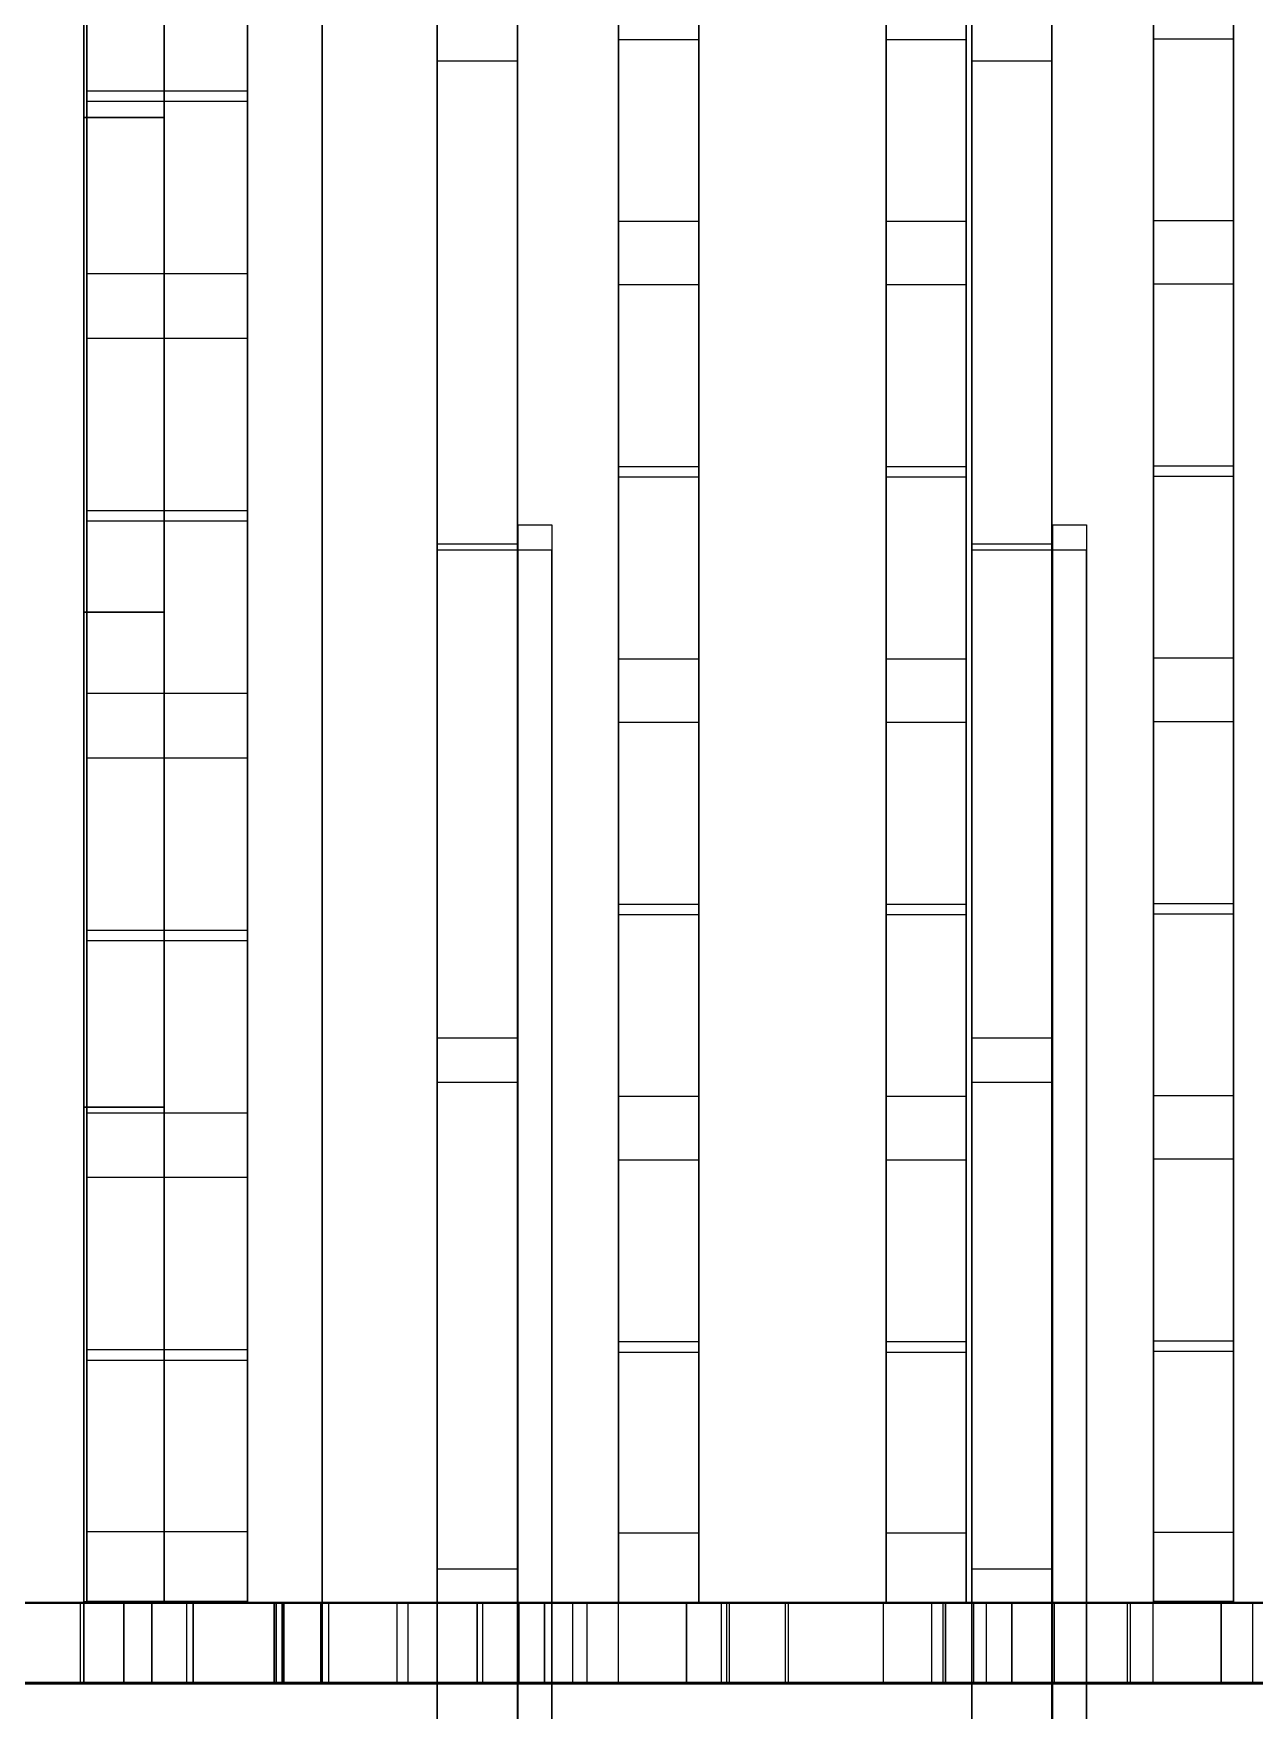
# Model space of a CAD drawing. Header units: inches. Extents: x 72 to 885, y 152 to 729.
# Drawn here: x 138.5 to 192.5, y 195.7 to 269.7 of the extents above; entities that cross this region are included whole.
import ezdxf

# ---------------------------------------------------------------- set-up
doc = ezdxf.new("R2010")
doc.units = ezdxf.units.IN
doc.header["$MEASUREMENT"] = 0
for name, color, linetype in [('FT2', 8, 'CONTINUOUS'), ('n1', 9, 'CONTINUOUS'), ('R2', 4, 'CONTINUOUS'), ('RT2', 7, 'CONTINUOUS'), ('W1', 5, 'CONTINUOUS'), ('W2', 5, 'CONTINUOUS')]:
    doc.layers.add(name, color=color, linetype=linetype)

msp = doc.modelspace()

# ---------------------------------------------------------------- linework, layer by layer
at = {"layer": 'FT2'}
for points in [[(147.99, 200.47, 119.69), (147.99, 474.28, 119.69), (140.9, 474.28, 119.69), (140.9, 200.47, 119.69)], [(140.9, 200.47, 119.69), (140.9, 474.28, 119.69), (140.9, 474.28, 118.23), (140.9, 200.47, 118.23)], [(140.9, 200.47, 107.87), (140.9, 474.28, 107.87), (147.99, 474.28, 107.87), (147.99, 200.47, 107.87)], [(140.9, 200.47, 107.87), (140.9, 200.47, 109.33), (140.9, 474.28, 109.33), (140.9, 474.28, 107.87)], [(147.99, 200.47, 119.69), (147.99, 200.47, 118.23), (147.99, 474.28, 118.23), (147.99, 474.28, 119.69)], [(147.99, 200.47, 107.87), (147.99, 474.28, 107.87), (147.99, 474.28, 109.33), (147.99, 200.47, 109.33)], [(167.93, 200.43, 119.69), (167.93, 474.28, 119.69), (164.38, 474.28, 119.69), (164.38, 200.43, 119.69)], [(164.38, 200.43, 119.69), (164.38, 474.28, 119.69), (164.38, 474.28, 118.23), (164.38, 200.43, 118.23)], [(164.38, 200.43, 107.87), (164.38, 474.28, 107.87), (167.93, 474.28, 107.87), (167.93, 200.43, 107.87)], [(164.38, 200.43, 107.87), (164.38, 200.43, 109.33), (164.38, 474.28, 109.33), (164.38, 474.28, 107.87)], [(167.93, 200.43, 119.69), (167.93, 200.43, 118.23), (167.93, 474.28, 118.23), (167.93, 474.28, 119.69)], [(167.93, 200.43, 107.87), (167.93, 474.28, 107.87), (167.93, 474.28, 109.33), (167.93, 200.43, 109.33)], [(179.74, 200.43, 119.69), (179.74, 474.28, 119.69), (176.2, 474.28, 119.69), (176.2, 200.43, 119.69)], [(176.2, 200.43, 119.69), (176.2, 474.28, 119.69), (176.2, 474.28, 118.23), (176.2, 200.43, 118.23)], [(176.2, 200.43, 107.87), (176.2, 474.28, 107.87), (179.74, 474.28, 107.87), (179.74, 200.43, 107.87)], [(176.2, 200.43, 107.87), (176.2, 200.43, 109.33), (176.2, 474.28, 109.33), (176.2, 474.28, 107.87)], [(179.74, 200.43, 119.69), (179.74, 200.43, 118.23), (179.74, 474.28, 118.23), (179.74, 474.28, 119.69)], [(179.74, 200.43, 107.87), (179.74, 474.28, 107.87), (179.74, 474.28, 109.33), (179.74, 200.43, 109.33)], [(191.55, 200.47, 119.69), (191.55, 474.28, 119.69), (188.01, 474.28, 119.69), (188.01, 200.47, 119.69)], [(188.01, 200.47, 119.69), (188.01, 474.28, 119.69), (188.01, 474.28, 118.23), (188.01, 200.47, 118.23)], [(188.01, 200.47, 107.87), (188.01, 474.28, 107.87), (191.55, 474.28, 107.87), (191.55, 200.47, 107.87)], [(188.01, 200.47, 107.87), (188.01, 200.47, 109.33), (188.01, 474.28, 109.33), (188.01, 474.28, 107.87)], [(191.55, 200.47, 119.69), (191.55, 200.47, 118.23), (191.55, 474.28, 118.23), (191.55, 474.28, 119.69)], [(191.55, 200.47, 107.87), (191.55, 474.28, 107.87), (191.55, 474.28, 109.33), (191.55, 200.47, 109.33)], [(140.9, 267.21, 108.71), (140.9, 274.81, 119.69), (140.9, 276.01, 118.86), (140.9, 268.4, 107.88)], [(147.99, 267.21, 108.71), (147.99, 268.4, 107.88), (147.99, 276.01, 118.86), (147.99, 274.81, 119.69)], [(147.99, 267.21, 108.71), (147.99, 274.81, 119.69), (140.9, 274.81, 119.69), (140.9, 267.21, 108.71)], [(167.93, 261.45, 119.69), (167.93, 269.46, 108.74), (164.38, 269.46, 108.74), (164.38, 261.45, 119.69)], [(164.38, 261.45, 119.69), (164.38, 269.46, 108.74), (164.38, 268.29, 107.88), (164.38, 260.27, 118.82)], [(167.93, 261.45, 119.69), (167.93, 260.27, 118.82), (167.93, 268.29, 107.88), (167.93, 269.46, 108.74)], [(179.74, 261.45, 119.69), (179.74, 269.46, 108.74), (176.2, 269.46, 108.74), (176.2, 261.45, 119.69)], [(176.2, 261.45, 119.69), (176.2, 269.46, 108.74), (176.2, 268.29, 107.88), (176.2, 260.27, 118.82)], [(179.74, 261.45, 119.69), (179.74, 260.27, 118.82), (179.74, 268.29, 107.88), (179.74, 269.46, 108.74)], [(191.55, 261.48, 119.69), (191.55, 269.49, 108.74), (188.01, 269.49, 108.74), (188.01, 261.48, 119.69)], [(188.01, 261.48, 119.69), (188.01, 269.49, 108.74), (188.01, 268.32, 107.88), (188.01, 260.3, 118.82)], [(191.55, 261.48, 119.69), (191.55, 260.3, 118.82), (191.55, 268.32, 107.88), (191.55, 269.49, 108.74)], [(147.99, 259.13, 119.69), (147.99, 266.73, 108.71), (140.9, 266.73, 108.71), (140.9, 259.13, 119.69)], [(140.9, 259.13, 119.69), (140.9, 266.73, 108.71), (140.9, 265.54, 107.88), (140.9, 257.94, 118.86)], [(147.99, 259.13, 119.69), (147.99, 257.94, 118.86), (147.99, 265.54, 107.88), (147.99, 266.73, 108.71)], [(164.38, 250.61, 108.74), (164.38, 258.63, 119.69), (164.38, 259.81, 118.82), (164.38, 251.78, 107.88)], [(167.93, 250.61, 108.74), (167.93, 251.78, 107.88), (167.93, 259.81, 118.82), (167.93, 258.63, 119.69)], [(176.2, 250.61, 108.74), (176.2, 258.63, 119.69), (176.2, 259.81, 118.82), (176.2, 251.78, 107.88)], [(179.74, 250.61, 108.74), (179.74, 251.78, 107.88), (179.74, 259.81, 118.82), (179.74, 258.63, 119.69)], [(188.01, 250.64, 108.74), (188.01, 258.66, 119.69), (188.01, 259.84, 118.82), (188.01, 251.82, 107.88)], [(191.55, 250.64, 108.74), (191.55, 251.82, 107.88), (191.55, 259.84, 118.82), (191.55, 258.66, 119.69)], [(167.93, 250.61, 108.74), (167.93, 258.63, 119.69), (164.38, 258.63, 119.69), (164.38, 250.61, 108.74)], [(179.74, 250.61, 108.74), (179.74, 258.63, 119.69), (176.2, 258.63, 119.69), (176.2, 250.61, 108.74)], [(191.55, 250.64, 108.74), (191.55, 258.66, 119.69), (188.01, 258.66, 119.69), (188.01, 250.64, 108.74)], [(140.9, 248.67, 108.71), (140.9, 256.27, 119.69), (140.9, 257.47, 118.86), (140.9, 249.87, 107.88)], [(147.99, 248.67, 108.71), (147.99, 249.87, 107.88), (147.99, 257.47, 118.86), (147.99, 256.27, 119.69)], [(147.99, 248.67, 108.71), (147.99, 256.27, 119.69), (140.9, 256.27, 119.69), (140.9, 248.67, 108.71)], [(167.93, 242.12, 119.69), (167.93, 250.14, 108.74), (164.38, 250.14, 108.74), (164.38, 242.12, 119.69)], [(164.38, 242.12, 119.69), (164.38, 250.14, 108.74), (164.38, 248.96, 107.88), (164.38, 240.94, 118.82)], [(167.93, 242.12, 119.69), (167.93, 240.94, 118.82), (167.93, 248.96, 107.88), (167.93, 250.14, 108.74)], [(179.74, 242.12, 119.69), (179.74, 250.14, 108.74), (176.2, 250.14, 108.74), (176.2, 242.12, 119.69)], [(176.2, 242.12, 119.69), (176.2, 250.14, 108.74), (176.2, 248.96, 107.88), (176.2, 240.94, 118.82)], [(179.74, 242.12, 119.69), (179.74, 240.94, 118.82), (179.74, 248.96, 107.88), (179.74, 250.14, 108.74)], [(191.55, 242.15, 119.69), (191.55, 250.17, 108.74), (188.01, 250.17, 108.74), (188.01, 242.15, 119.69)], [(188.01, 242.15, 119.69), (188.01, 250.17, 108.74), (188.01, 248.99, 107.88), (188.01, 240.98, 118.82)], [(191.55, 242.15, 119.69), (191.55, 240.98, 118.82), (191.55, 248.99, 107.88), (191.55, 250.17, 108.74)], [(147.99, 240.6, 119.69), (147.99, 248.2, 108.71), (140.9, 248.2, 108.71), (140.9, 240.6, 119.69)], [(140.9, 240.6, 119.69), (140.9, 248.2, 108.71), (140.9, 247, 107.88), (140.9, 239.4, 118.86)], [(147.99, 240.6, 119.69), (147.99, 239.4, 118.86), (147.99, 247, 107.88), (147.99, 248.2, 108.71)], [(164.38, 231.28, 108.74), (164.38, 239.3, 119.69), (164.38, 240.48, 118.82), (164.38, 232.45, 107.88)], [(167.93, 231.28, 108.74), (167.93, 232.45, 107.88), (167.93, 240.48, 118.82), (167.93, 239.3, 119.69)], [(176.2, 231.28, 108.74), (176.2, 239.3, 119.69), (176.2, 240.48, 118.82), (176.2, 232.45, 107.88)], [(179.74, 231.28, 108.74), (179.74, 232.45, 107.88), (179.74, 240.48, 118.82), (179.74, 239.3, 119.69)], [(188.01, 231.31, 108.74), (188.01, 239.33, 119.69), (188.01, 240.51, 118.82), (188.01, 232.49, 107.88)], [(191.55, 231.31, 108.74), (191.55, 232.49, 107.88), (191.55, 240.51, 118.82), (191.55, 239.33, 119.69)], [(167.93, 231.28, 108.74), (167.93, 239.3, 119.69), (164.38, 239.3, 119.69), (164.38, 231.28, 108.74)], [(179.74, 231.28, 108.74), (179.74, 239.3, 119.69), (176.2, 239.3, 119.69), (176.2, 231.28, 108.74)], [(191.55, 231.31, 108.74), (191.55, 239.33, 119.69), (188.01, 239.33, 119.69), (188.01, 231.31, 108.74)], [(140.9, 230.13, 108.71), (140.9, 237.73, 119.69), (140.9, 238.93, 118.86), (140.9, 231.33, 107.88)], [(147.99, 230.13, 108.71), (147.99, 231.33, 107.88), (147.99, 238.93, 118.86), (147.99, 237.73, 119.69)], [(147.99, 230.13, 108.71), (147.99, 237.73, 119.69), (140.9, 237.73, 119.69), (140.9, 230.13, 108.71)], [(167.93, 222.79, 119.69), (167.93, 230.81, 108.74), (164.38, 230.81, 108.74), (164.38, 222.79, 119.69)], [(164.38, 222.79, 119.69), (164.38, 230.81, 108.74), (164.38, 229.63, 107.88), (164.38, 221.61, 118.82)], [(167.93, 222.79, 119.69), (167.93, 221.61, 118.82), (167.93, 229.63, 107.88), (167.93, 230.81, 108.74)], [(179.74, 222.79, 119.69), (179.74, 230.81, 108.74), (176.2, 230.81, 108.74), (176.2, 222.79, 119.69)], [(176.2, 222.79, 119.69), (176.2, 230.81, 108.74), (176.2, 229.63, 107.88), (176.2, 221.61, 118.82)], [(179.74, 222.79, 119.69), (179.74, 221.61, 118.82), (179.74, 229.63, 107.88), (179.74, 230.81, 108.74)], [(191.55, 222.82, 119.69), (191.55, 230.84, 108.74), (188.01, 230.84, 108.74), (188.01, 222.82, 119.69)], [(188.01, 222.82, 119.69), (188.01, 230.84, 108.74), (188.01, 229.67, 107.88), (188.01, 221.65, 118.82)], [(191.55, 222.82, 119.69), (191.55, 221.65, 118.82), (191.55, 229.67, 107.88), (191.55, 230.84, 108.74)], [(147.99, 222.06, 119.69), (147.99, 229.66, 108.71), (140.9, 229.66, 108.71), (140.9, 222.06, 119.69)], [(140.9, 222.06, 119.69), (140.9, 229.66, 108.71), (140.9, 228.46, 107.88), (140.9, 220.86, 118.86)], [(147.99, 222.06, 119.69), (147.99, 220.86, 118.86), (147.99, 228.46, 107.88), (147.99, 229.66, 108.71)], [(164.38, 211.95, 108.74), (164.38, 219.97, 119.69), (164.38, 221.15, 118.82), (164.38, 213.13, 107.88)], [(167.93, 211.95, 108.74), (167.93, 213.13, 107.88), (167.93, 221.15, 118.82), (167.93, 219.97, 119.69)], [(176.2, 211.95, 108.74), (176.2, 219.97, 119.69), (176.2, 221.15, 118.82), (176.2, 213.13, 107.88)], [(179.74, 211.95, 108.74), (179.74, 213.13, 107.88), (179.74, 221.15, 118.82), (179.74, 219.97, 119.69)], [(188.01, 211.99, 108.74), (188.01, 220.01, 119.69), (188.01, 221.18, 118.82), (188.01, 213.17, 107.88)], [(191.55, 211.99, 108.74), (191.55, 213.17, 107.88), (191.55, 221.18, 118.82), (191.55, 220.01, 119.69)], [(140.9, 211.6, 108.71), (140.9, 219.2, 119.69), (140.9, 220.39, 118.86), (140.9, 212.8, 107.88)], [(147.99, 211.6, 108.71), (147.99, 212.8, 107.88), (147.99, 220.39, 118.86), (147.99, 219.2, 119.69)], [(167.93, 211.95, 108.74), (167.93, 219.97, 119.69), (164.38, 219.97, 119.69), (164.38, 211.95, 108.74)], [(179.74, 211.95, 108.74), (179.74, 219.97, 119.69), (176.2, 219.97, 119.69), (176.2, 211.95, 108.74)], [(191.55, 211.99, 108.74), (191.55, 220.01, 119.69), (188.01, 220.01, 119.69), (188.01, 211.99, 108.74)], [(147.99, 211.6, 108.71), (147.99, 219.2, 119.69), (140.9, 219.2, 119.69), (140.9, 211.6, 108.71)], [(167.93, 203.5, 119.69), (167.93, 211.47, 108.73), (164.38, 211.47, 108.73), (164.38, 203.5, 119.69)], [(164.38, 203.5, 119.69), (164.38, 211.47, 108.73), (164.38, 210.3, 107.88), (164.38, 202.32, 118.83)], [(167.93, 203.5, 119.69), (167.93, 202.32, 118.83), (167.93, 210.3, 107.88), (167.93, 211.47, 108.73)], [(179.74, 203.5, 119.69), (179.74, 211.47, 108.73), (176.2, 211.47, 108.73), (176.2, 203.5, 119.69)], [(176.2, 203.5, 119.69), (176.2, 211.47, 108.73), (176.2, 210.3, 107.88), (176.2, 202.32, 118.83)], [(179.74, 203.5, 119.69), (179.74, 202.32, 118.83), (179.74, 210.3, 107.88), (179.74, 211.47, 108.73)], [(191.55, 203.54, 119.69), (191.55, 211.51, 108.73), (188.01, 211.51, 108.73), (188.01, 203.54, 119.69)], [(188.01, 203.54, 119.69), (188.01, 211.51, 108.73), (188.01, 210.33, 107.88), (188.01, 202.36, 118.83)], [(191.55, 203.54, 119.69), (191.55, 202.36, 118.83), (191.55, 210.33, 107.88), (191.55, 211.51, 108.73)], [(147.99, 203.56, 119.69), (147.99, 211.12, 108.7), (140.9, 211.12, 108.7), (140.9, 203.56, 119.69)], [(140.9, 203.56, 119.69), (140.9, 211.12, 108.7), (140.9, 209.92, 107.88), (140.9, 202.36, 118.86)], [(147.99, 203.56, 119.69), (147.99, 202.36, 118.86), (147.99, 209.92, 107.88), (147.99, 211.12, 108.7)], [(140.9, 200.47, 107.91), (140.9, 200.47, 119.65), (140.9, 201.93, 119.65), (140.9, 201.93, 107.91)], [(147.99, 200.47, 107.91), (147.99, 201.93, 107.91), (147.99, 201.93, 119.65), (147.99, 200.47, 119.65)], [(164.38, 200.43, 107.91), (164.38, 200.43, 119.65), (164.38, 201.89, 119.65), (164.38, 201.89, 107.91)], [(167.93, 200.43, 107.91), (167.93, 201.89, 107.91), (167.93, 201.89, 119.65), (167.93, 200.43, 119.65)], [(176.2, 200.43, 107.91), (176.2, 200.43, 119.65), (176.2, 201.89, 119.65), (176.2, 201.89, 107.91)], [(179.74, 200.43, 107.91), (179.74, 201.89, 107.91), (179.74, 201.89, 119.65), (179.74, 200.43, 119.65)], [(188.01, 200.47, 107.91), (188.01, 200.47, 119.65), (188.01, 201.93, 119.65), (188.01, 201.93, 107.91)], [(191.55, 200.47, 107.91), (191.55, 201.93, 107.91), (191.55, 201.93, 119.65), (191.55, 200.47, 119.65)], [(562.07, 200.43, 119.69), (90.81, 200.43, 119.69), (90.81, 196.89, 119.69), (562.07, 196.89, 119.69)], [(562.07, 200.43, 119.69), (562.07, 200.43, 118.23), (90.81, 200.43, 118.23), (90.81, 200.43, 119.69)], [(562.07, 196.89, 107.87), (90.81, 196.89, 107.87), (90.81, 200.43, 107.87), (562.07, 200.43, 107.87)], [(562.07, 200.43, 107.87), (90.81, 200.43, 107.87), (90.81, 200.43, 109.33), (562.07, 200.43, 109.33)], [(140.61, 200.43, 119.69), (134.1, 200.43, 108.62), (134.1, 196.89, 108.62), (140.61, 196.89, 119.69)], [(140.61, 200.43, 119.69), (141.86, 200.43, 118.95), (135.35, 200.43, 107.88), (134.1, 200.43, 108.62)], [(147.99, 200.47, 107.91), (147.99, 200.47, 119.65), (140.9, 200.47, 119.65), (140.9, 200.47, 107.91)], [(143.76, 200.43, 119.65), (143.76, 200.43, 107.91), (142.3, 200.43, 107.91), (142.3, 200.43, 119.65)], [(143.76, 196.89, 119.65), (143.76, 196.89, 107.91), (143.76, 200.43, 107.91), (143.76, 200.43, 119.65)], [(154.6, 200.43, 108.82), (153.5, 200.43, 107.88), (144.19, 200.43, 118.74), (145.3, 200.43, 119.69)], [(154.6, 200.43, 108.82), (145.3, 200.43, 119.69), (145.3, 196.89, 119.69), (154.6, 196.89, 108.82)], [(164.38, 200.43, 119.69), (155.07, 200.43, 108.82), (155.07, 196.89, 108.82), (164.38, 196.89, 119.69)], [(164.38, 200.43, 119.69), (165.49, 200.43, 118.74), (156.18, 200.43, 107.88), (155.07, 200.43, 108.82)], [(167.93, 200.43, 107.91), (167.93, 200.43, 119.65), (164.38, 200.43, 119.65), (164.38, 200.43, 107.91)], [(167.38, 200.43, 119.65), (167.38, 200.43, 107.91), (165.92, 200.43, 107.91), (165.92, 200.43, 119.65)], [(167.38, 196.89, 119.65), (167.38, 196.89, 107.91), (167.38, 200.43, 107.91), (167.38, 200.43, 119.65)], [(178.22, 200.43, 108.82), (177.12, 200.43, 107.88), (167.81, 200.43, 118.74), (168.92, 200.43, 119.69)], [(178.22, 200.43, 108.82), (168.92, 200.43, 119.69), (168.92, 196.89, 119.69), (178.22, 196.89, 108.82)], [(179.74, 200.43, 107.91), (179.74, 200.43, 119.65), (176.2, 200.43, 119.65), (176.2, 200.43, 107.91)], [(188, 200.43, 119.69), (178.7, 200.43, 108.82), (178.7, 196.89, 108.82), (188, 196.89, 119.69)], [(188, 200.43, 119.69), (189.11, 200.43, 118.74), (179.8, 200.43, 107.88), (178.7, 200.43, 108.82)], [(191.55, 200.47, 107.91), (191.55, 200.47, 119.65), (188.01, 200.47, 119.65), (188.01, 200.47, 107.91)], [(191, 200.43, 119.65), (191, 200.43, 107.91), (189.54, 200.43, 107.91), (189.54, 200.43, 119.65)], [(191, 196.89, 119.65), (191, 196.89, 107.91), (191, 200.43, 107.91), (191, 200.43, 119.65)], [(201.85, 200.43, 108.82), (200.74, 200.43, 107.88), (191.43, 200.43, 118.74), (192.54, 200.43, 119.69)], [(562.07, 196.89, 119.69), (90.81, 196.89, 119.69), (90.81, 196.89, 118.23), (562.07, 196.89, 118.23)], [(562.07, 196.89, 107.87), (562.07, 196.89, 109.33), (90.81, 196.89, 109.33), (90.81, 196.89, 107.87)], [(140.61, 196.89, 119.69), (134.1, 196.89, 108.62), (135.35, 196.89, 107.88), (141.86, 196.89, 118.95)], [(143.76, 196.89, 119.65), (142.3, 196.89, 119.65), (142.3, 196.89, 107.91), (143.76, 196.89, 107.91)], [(154.6, 196.89, 108.82), (145.3, 196.89, 119.69), (144.19, 196.89, 118.74), (153.5, 196.89, 107.88)], [(164.38, 196.89, 119.69), (155.07, 196.89, 108.82), (156.18, 196.89, 107.88), (165.49, 196.89, 118.74)], [(167.38, 196.89, 119.65), (165.92, 196.89, 119.65), (165.92, 196.89, 107.91), (167.38, 196.89, 107.91)], [(178.22, 196.89, 108.82), (168.92, 196.89, 119.69), (167.81, 196.89, 118.74), (177.12, 196.89, 107.88)], [(188, 196.89, 119.69), (178.7, 196.89, 108.82), (179.8, 196.89, 107.88), (189.11, 196.89, 118.74)], [(191, 196.89, 119.65), (189.54, 196.89, 119.65), (189.54, 196.89, 107.91), (191, 196.89, 107.91)], [(201.85, 196.89, 108.82), (192.54, 196.89, 119.69), (191.43, 196.89, 118.74), (200.74, 196.89, 107.88)]]:
    msp.add_3dface(points, dxfattribs=at)
at = {"layer": 'n1'}
for points in [[(87.33, 607.64, -7.87), (562.04, 607.64, -7.87), (562.04, 196.89, -7.87), (87.33, 196.89, -7.87)], [(562.04, 607.64), (87.33, 607.64), (87.33, 196.89), (562.04, 196.89)], [(498.08, 607.58, -7.87), (498.08, 196.89, -7.87), (87.33, 196.89, -7.87), (87.33, 607.58, -7.87)], [(498.08, 196.89), (498.08, 607.58), (87.33, 607.58), (87.33, 196.89)], [(562.04, 196.83, -7.87), (87.33, 196.83, -7.87), (87.33, 607.58, -7.87), (562.04, 607.58, -7.87)], [(87.33, 196.83), (562.04, 196.83), (562.04, 607.58), (87.33, 607.58)], [(151.29, 196.89, -7.87), (151.29, 607.58, -7.87), (562.04, 607.58, -7.87), (562.04, 196.89, -7.87)], [(151.29, 607.58), (151.29, 196.89), (562.04, 196.89), (562.04, 607.58)], [(87.33, 196.89, -7.87), (562.04, 196.89, -7.87), (562.04, 196.89), (87.33, 196.89)]]:
    msp.add_3dface(points, dxfattribs=at)
at = {"layer": 'R2'}
for points in [[(159.93, 248.03, 258.89), (159.93, 153.58, 227.41), (159.93, 152.46, 230.78), (159.93, 246.91, 262.25)], [(161.43, 248.03, 258.89), (161.43, 153.58, 227.41), (159.93, 153.58, 227.41), (159.93, 248.03, 258.89)], [(183.55, 248.03, 258.89), (183.55, 153.58, 227.41), (183.55, 152.46, 230.78), (183.55, 246.91, 262.25)], [(185.05, 248.03, 258.89), (185.05, 153.58, 227.41), (183.55, 153.58, 227.41), (183.55, 248.03, 258.89)], [(161.43, 152.46, 230.78), (161.43, 246.91, 262.25), (159.93, 246.91, 262.25), (159.93, 152.46, 230.78)], [(185.05, 152.46, 230.78), (185.05, 246.91, 262.25), (183.55, 246.91, 262.25), (183.55, 152.46, 230.78)]]:
    msp.add_3dface(points, dxfattribs=at)
at = {"layer": 'RT2'}
for points in [[(156.37, 173.23, 237.52), (156.37, 477.82, 339.02), (156.37, 478.28, 337.64), (156.37, 173.69, 236.14)], [(159.91, 173.23, 237.52), (159.91, 477.82, 339.02), (156.37, 477.82, 339.02), (156.37, 173.23, 237.52)], [(159.91, 173.23, 237.52), (159.91, 173.69, 236.14), (159.91, 478.28, 337.64), (159.91, 477.82, 339.02)], [(179.98, 173.23, 237.52), (179.98, 477.82, 339.02), (179.98, 478.28, 337.64), (179.98, 173.69, 236.14)], [(183.52, 173.23, 237.52), (183.52, 477.82, 339.02), (179.98, 477.82, 339.02), (179.98, 173.23, 237.52)], [(183.52, 173.23, 237.52), (183.52, 173.69, 236.14), (183.52, 478.28, 337.64), (183.52, 477.82, 339.02)], [(156.37, 200.4, 228.35), (156.37, 474.26, 319.61), (159.91, 474.26, 319.61), (159.91, 200.4, 228.35)], [(156.37, 200.4, 228.35), (156.37, 199.93, 229.73), (156.37, 473.8, 320.99), (156.37, 474.26, 319.61)], [(159.91, 200.4, 228.35), (159.91, 474.26, 319.61), (159.91, 473.8, 320.99), (159.91, 199.93, 229.73)], [(179.98, 200.4, 228.35), (179.98, 474.26, 319.61), (183.52, 474.26, 319.61), (183.52, 200.4, 228.35)], [(179.98, 200.4, 228.35), (179.98, 199.93, 229.73), (179.98, 473.8, 320.99), (179.98, 474.26, 319.61)], [(183.52, 200.4, 228.35), (183.52, 474.26, 319.61), (183.52, 473.8, 320.99), (183.52, 199.93, 229.73)], [(156.37, 247.2, 245.28), (156.37, 268.51, 269.29), (156.37, 269.6, 268.32), (156.37, 248.29, 244.31)], [(159.91, 247.2, 245.28), (159.91, 248.29, 244.31), (159.91, 269.6, 268.32), (159.91, 268.51, 269.29)], [(179.98, 247.2, 245.28), (179.98, 268.51, 269.29), (179.98, 269.6, 268.32), (179.98, 248.29, 244.31)], [(183.52, 247.2, 245.28), (183.52, 248.29, 244.31), (183.52, 269.6, 268.32), (183.52, 268.51, 269.29)], [(159.91, 247.2, 245.28), (159.91, 268.51, 269.29), (156.37, 268.51, 269.29), (156.37, 247.2, 245.28)], [(183.52, 247.2, 245.28), (183.52, 268.51, 269.29), (179.98, 268.51, 269.29), (179.98, 247.2, 245.28)], [(159.91, 225.37, 254.9), (159.91, 246.92, 244.98), (156.37, 246.92, 244.98), (156.37, 225.37, 254.9)], [(156.37, 225.37, 254.9), (156.37, 246.92, 244.98), (156.37, 246.31, 243.66), (156.37, 224.76, 253.57)], [(159.91, 225.37, 254.9), (159.91, 224.76, 253.57), (159.91, 246.31, 243.66), (159.91, 246.92, 244.98)], [(183.52, 225.37, 254.9), (183.52, 246.92, 244.98), (179.98, 246.92, 244.98), (179.98, 225.37, 254.9)], [(179.98, 225.37, 254.9), (179.98, 246.92, 244.98), (179.98, 246.31, 243.66), (179.98, 224.76, 253.57)], [(183.52, 225.37, 254.9), (183.52, 224.76, 253.57), (183.52, 246.31, 243.66), (183.52, 246.92, 244.98)], [(156.37, 201.91, 230.19), (156.37, 223.4, 254.26), (156.37, 224.49, 253.29), (156.37, 203, 229.22)], [(159.91, 201.91, 230.19), (159.91, 203, 229.22), (159.91, 224.49, 253.29), (159.91, 223.4, 254.26)], [(179.98, 201.91, 230.19), (179.98, 223.4, 254.26), (179.98, 224.49, 253.29), (179.98, 203, 229.22)], [(183.52, 201.91, 230.19), (183.52, 203, 229.22), (183.52, 224.49, 253.29), (183.52, 223.4, 254.26)], [(159.91, 201.91, 230.19), (159.91, 223.4, 254.26), (156.37, 223.4, 254.26), (156.37, 201.91, 230.19)], [(183.52, 201.91, 230.19), (183.52, 223.4, 254.26), (179.98, 223.4, 254.26), (179.98, 201.91, 230.19)], [(156.37, 200.4, 228.83), (156.37, 200.4, 246.57), (156.37, 201.85, 246.57), (156.37, 201.85, 228.83)], [(159.91, 200.4, 228.83), (159.91, 201.85, 228.83), (159.91, 201.85, 246.57), (159.91, 200.4, 246.57)], [(179.98, 200.4, 228.83), (179.98, 200.4, 246.57), (179.98, 201.85, 246.57), (179.98, 201.85, 228.83)], [(183.52, 200.4, 228.83), (183.52, 201.85, 228.83), (183.52, 201.85, 246.57), (183.52, 200.4, 246.57)], [(159.91, 200.4, 228.83), (159.91, 200.4, 246.57), (156.37, 200.4, 246.57), (156.37, 200.4, 228.83)], [(183.52, 200.4, 228.83), (183.52, 200.4, 246.57), (179.98, 200.4, 246.57), (179.98, 200.4, 228.83)]]:
    msp.add_3dface(points, dxfattribs=at)
at = {"layer": 'W1'}
for points in [[(90.88, 200.4), (562.06, 200.4), (562.06, 196.85), (90.88, 196.85)], [(90.88, 200.4, 1.5), (562.06, 200.4, 1.5), (562.06, 200.4), (90.88, 200.4)], [(562.06, 200.4, 107.87), (90.88, 200.4, 107.87), (90.88, 196.85, 107.87), (562.06, 196.85, 107.87)], [(562.06, 200.4, 106.38), (90.88, 200.4, 106.38), (90.88, 200.4, 107.87), (562.06, 200.4, 107.87)], [(142.53, 200.4, 53.94), (131.43, 200.4, 53.94), (131.43, 196.85, 53.94), (142.53, 196.85, 53.94)], [(142.53, 200.4, 52.44), (131.43, 200.4, 52.44), (131.43, 200.4, 53.94), (142.53, 200.4, 53.94)], [(142.53, 200.4, 107.87), (142.53, 200.4), (142.53, 196.85), (142.53, 196.85, 107.87)], [(144.03, 200.4, 107.87), (144.03, 200.4), (142.53, 200.4), (142.53, 200.4, 107.87)], [(149.17, 200.4, 53.94), (142.53, 200.4, 53.94), (142.53, 196.85, 53.94), (149.17, 196.85, 53.94)], [(149.17, 200.4, 52.44), (142.53, 200.4, 52.44), (142.53, 200.4, 53.94), (149.17, 200.4, 53.94)], [(147.68, 200.4), (147.68, 200.4, 107.87), (149.17, 200.4, 107.87), (149.17, 200.4)], [(149.17, 200.4, 94.49), (194.45, 200.4, 94.49), (194.45, 196.85, 94.49), (149.17, 196.85, 94.49)], [(149.17, 200.4, 95.98), (194.45, 200.4, 95.98), (194.45, 200.4, 94.49), (149.17, 200.4, 94.49)], [(149.17, 200.4), (149.17, 200.4, 107.87), (149.17, 196.85, 107.87), (149.17, 196.85)], [(149.25, 200.4, 107.87), (149.25, 200.4, 94.49), (149.25, 196.85, 94.49), (149.25, 196.85, 107.87)], [(150.75, 200.4, 107.87), (150.75, 200.4, 94.49), (149.25, 200.4, 94.49), (149.25, 200.4, 107.87)], [(159.99, 200.4, 107.87), (151.22, 200.4, 94.49), (151.22, 196.85, 94.49), (159.99, 196.85, 107.87)], [(161.24, 200.4, 107.05), (152.47, 200.4, 93.67), (151.22, 200.4, 94.49), (159.99, 200.4, 107.87)], [(170.5, 200.4, 93.67), (161.73, 200.4, 107.05), (162.98, 200.4, 107.87), (171.75, 200.4, 94.49)], [(171.75, 200.4, 94.49), (162.98, 200.4, 107.87), (162.98, 196.85, 107.87), (171.75, 196.85, 94.49)], [(180.64, 200.4, 107.87), (171.87, 200.4, 94.49), (171.87, 196.85, 94.49), (180.64, 196.85, 107.87)], [(181.89, 200.4, 107.05), (173.12, 200.4, 93.67), (171.87, 200.4, 94.49), (180.64, 200.4, 107.87)], [(191.15, 200.4, 93.67), (182.38, 200.4, 107.05), (183.63, 200.4, 107.87), (192.4, 200.4, 94.49)], [(192.4, 200.4, 94.49), (183.63, 200.4, 107.87), (183.63, 196.85, 107.87), (192.4, 196.85, 94.49)], [(562.06, 196.85, 1.5), (90.88, 196.85, 1.5), (90.88, 196.85), (562.06, 196.85)], [(90.88, 196.85, 106.38), (562.06, 196.85, 106.38), (562.06, 196.85, 107.87), (90.88, 196.85, 107.87)], [(131.43, 196.85, 52.44), (142.53, 196.85, 52.44), (142.53, 196.85, 53.94), (131.43, 196.85, 53.94)], [(144.03, 196.85), (144.03, 196.85, 107.87), (142.53, 196.85, 107.87), (142.53, 196.85)], [(142.53, 196.85, 52.44), (149.17, 196.85, 52.44), (149.17, 196.85, 53.94), (142.53, 196.85, 53.94)], [(147.68, 196.85, 107.87), (147.68, 196.85), (149.17, 196.85), (149.17, 196.85, 107.87)], [(194.45, 196.85, 95.98), (149.17, 196.85, 95.98), (149.17, 196.85, 94.49), (194.45, 196.85, 94.49)], [(150.75, 196.85, 94.49), (150.75, 196.85, 107.87), (149.25, 196.85, 107.87), (149.25, 196.85, 94.49)], [(152.47, 196.85, 93.67), (161.24, 196.85, 107.05), (159.99, 196.85, 107.87), (151.22, 196.85, 94.49)], [(161.73, 196.85, 107.05), (170.5, 196.85, 93.67), (171.75, 196.85, 94.49), (162.98, 196.85, 107.87)], [(173.12, 196.85, 93.67), (181.89, 196.85, 107.05), (180.64, 196.85, 107.87), (171.87, 196.85, 94.49)], [(182.38, 196.85, 107.05), (191.15, 196.85, 93.67), (192.4, 196.85, 94.49), (183.63, 196.85, 107.87)]]:
    msp.add_3dface(points, dxfattribs=at)
at = {"layer": 'W2'}
for points in [[(140.76, 424.57, 299.64), (140.76, 200.91, 226.97), (140.76, 200.45, 228.39), (140.76, 424.11, 301.06)], [(144.31, 200.91, 226.97), (144.31, 424.57, 299.64), (144.31, 424.11, 301.06), (144.31, 200.45, 228.39)], [(144.31, 424.11, 120.47), (144.31, 200.45, 120.47), (140.76, 200.45, 120.47), (140.76, 424.11, 120.47)], [(140.76, 200.45, 121.97), (140.76, 424.11, 121.97), (140.76, 424.11, 120.47), (140.76, 200.45, 120.47)], [(144.31, 200.45, 228.39), (144.31, 424.11, 301.06), (140.76, 424.11, 301.06), (140.76, 200.45, 228.39)], [(144.31, 424.11, 121.97), (144.31, 200.45, 121.97), (144.31, 200.45, 120.47), (144.31, 424.11, 120.47)], [(144.31, 266.03, 165.62), (144.31, 287.89, 165.62), (140.76, 287.89, 165.62), (140.76, 266.03, 165.62)], [(140.76, 287.89, 164.12), (140.76, 266.03, 164.12), (140.76, 266.03, 165.62), (140.76, 287.89, 165.62)], [(144.31, 266.03, 210.77), (144.31, 287.89, 210.77), (140.76, 287.89, 210.77), (140.76, 266.03, 210.77)], [(140.76, 287.89, 209.27), (140.76, 266.03, 209.27), (140.76, 266.03, 210.77), (140.76, 287.89, 210.77)], [(144.31, 266.03, 164.12), (144.31, 287.89, 164.12), (144.31, 287.89, 165.62), (144.31, 266.03, 165.62)], [(144.31, 266.03, 209.27), (144.31, 287.89, 209.27), (144.31, 287.89, 210.77), (144.31, 266.03, 210.77)], [(144.31, 266.03, 249.7), (144.31, 266.03, 120.47), (140.76, 266.03, 120.47), (140.76, 266.03, 249.7)], [(140.76, 264.53, 120.47), (140.76, 264.53, 249.7), (140.76, 266.03, 249.7), (140.76, 266.03, 120.47)], [(144.31, 244.17, 165.62), (144.31, 266.03, 165.62), (140.76, 266.03, 165.62), (140.76, 244.17, 165.62)], [(140.76, 266.03, 164.12), (140.76, 244.17, 164.12), (140.76, 244.17, 165.62), (140.76, 266.03, 165.62)], [(144.31, 244.17, 210.77), (144.31, 266.03, 210.77), (140.76, 266.03, 210.77), (140.76, 244.17, 210.77)], [(140.76, 266.03, 209.27), (140.76, 244.17, 209.27), (140.76, 244.17, 210.77), (140.76, 266.03, 210.77)], [(144.31, 264.53, 249.7), (144.31, 264.53, 120.47), (144.31, 266.03, 120.47), (144.31, 266.03, 249.7)], [(144.31, 244.17, 164.12), (144.31, 266.03, 164.12), (144.31, 266.03, 165.62), (144.31, 244.17, 165.62)], [(144.31, 244.17, 209.27), (144.31, 266.03, 209.27), (144.31, 266.03, 210.77), (144.31, 244.17, 210.77)], [(144.31, 244.17, 242.59), (144.31, 244.17, 120.47), (140.76, 244.17, 120.47), (140.76, 244.17, 242.59)], [(140.76, 242.67, 120.47), (140.76, 242.67, 242.59), (140.76, 244.17, 242.59), (140.76, 244.17, 120.47)], [(144.31, 222.31, 165.62), (144.31, 244.17, 165.62), (140.76, 244.17, 165.62), (140.76, 222.31, 165.62)], [(140.76, 244.17, 164.12), (140.76, 222.31, 164.12), (140.76, 222.31, 165.62), (140.76, 244.17, 165.62)], [(144.31, 222.31, 210.77), (144.31, 244.17, 210.77), (140.76, 244.17, 210.77), (140.76, 222.31, 210.77)], [(140.76, 244.17, 209.27), (140.76, 222.31, 209.27), (140.76, 222.31, 210.77), (140.76, 244.17, 210.77)], [(144.31, 242.67, 242.59), (144.31, 242.67, 120.47), (144.31, 244.17, 120.47), (144.31, 244.17, 242.59)], [(144.31, 222.31, 164.12), (144.31, 244.17, 164.12), (144.31, 244.17, 165.62), (144.31, 222.31, 165.62)], [(144.31, 222.31, 209.27), (144.31, 244.17, 209.27), (144.31, 244.17, 210.77), (144.31, 222.31, 210.77)], [(144.31, 222.31, 235.49), (144.31, 222.31, 120.47), (140.76, 222.31, 120.47), (140.76, 222.31, 235.49)], [(140.76, 220.81, 120.47), (140.76, 220.81, 235.49), (140.76, 222.31, 235.49), (140.76, 222.31, 120.47)], [(144.31, 200.45, 165.62), (144.31, 222.31, 165.62), (140.76, 222.31, 165.62), (140.76, 200.45, 165.62)], [(140.76, 222.31, 164.12), (140.76, 200.45, 164.12), (140.76, 200.45, 165.62), (140.76, 222.31, 165.62)], [(144.31, 200.45, 210.77), (144.31, 222.31, 210.77), (140.76, 222.31, 210.77), (140.76, 200.45, 210.77)], [(140.76, 222.31, 209.27), (140.76, 200.45, 209.27), (140.76, 200.45, 210.77), (140.76, 222.31, 210.77)], [(144.31, 220.81, 235.49), (144.31, 220.81, 120.47), (144.31, 222.31, 120.47), (144.31, 222.31, 235.49)], [(144.31, 200.45, 164.12), (144.31, 222.31, 164.12), (144.31, 222.31, 165.62), (144.31, 200.45, 165.62)], [(144.31, 200.45, 209.27), (144.31, 222.31, 209.27), (144.31, 222.31, 210.77), (144.31, 200.45, 210.77)], [(140.76, 201.94, 228.39), (140.76, 201.94, 120.47), (140.76, 200.45, 120.47), (140.76, 200.45, 228.39)], [(144.31, 201.94, 120.47), (144.31, 201.94, 228.39), (144.31, 200.45, 228.39), (144.31, 200.45, 120.47)], [(558.49, 196.85, 120.47), (90.89, 196.85, 120.47), (90.89, 200.4, 120.47), (558.49, 200.4, 120.47)], [(90.89, 200.4, 121.97), (558.49, 200.4, 121.97), (558.49, 200.4, 120.47), (90.89, 200.4, 120.47)], [(90.89, 196.85, 243.9), (558.49, 196.85, 243.9), (558.49, 200.4, 243.9), (90.89, 200.4, 243.9)], [(558.49, 200.4, 242.4), (90.89, 200.4, 242.4), (90.89, 200.4, 243.9), (558.49, 200.4, 243.9)], [(134.53, 196.85, 161.61), (140.76, 196.85, 161.61), (140.76, 200.4, 161.61), (134.53, 200.4, 161.61)], [(140.76, 200.4, 160.12), (134.53, 200.4, 160.12), (134.53, 200.4, 161.61), (140.76, 200.4, 161.61)], [(134.53, 196.85, 202.76), (140.76, 196.85, 202.76), (140.76, 200.4, 202.76), (134.53, 200.4, 202.76)], [(140.76, 200.4, 201.26), (134.53, 200.4, 201.26), (134.53, 200.4, 202.76), (140.76, 200.4, 202.76)], [(139.27, 200.4, 120.47), (139.27, 200.4, 243.9), (140.76, 200.4, 243.9), (140.76, 200.4, 120.47)], [(144.31, 200.45, 120.47), (144.31, 200.45, 228.39), (140.76, 200.45, 228.39), (140.76, 200.45, 120.47)], [(140.76, 196.85, 243.9), (140.76, 196.85, 120.47), (140.76, 200.4, 120.47), (140.76, 200.4, 243.9)], [(140.76, 196.85, 161.61), (145.59, 196.85, 161.61), (145.59, 200.4, 161.61), (140.76, 200.4, 161.61)], [(145.59, 200.4, 160.12), (140.76, 200.4, 160.12), (140.76, 200.4, 161.61), (145.59, 200.4, 161.61)], [(140.76, 196.85, 202.76), (145.59, 196.85, 202.76), (145.59, 200.4, 202.76), (140.76, 200.4, 202.76)], [(145.59, 200.4, 201.26), (140.76, 200.4, 201.26), (140.76, 200.4, 202.76), (145.59, 200.4, 202.76)], [(145.59, 196.85, 120.47), (145.59, 196.85, 243.9), (145.59, 200.4, 243.9), (145.59, 200.4, 120.47)], [(147.08, 200.4, 243.9), (147.08, 200.4, 120.47), (145.59, 200.4, 120.47), (145.59, 200.4, 243.9)], [(149.52, 196.85, 214.96), (145.59, 196.85, 214.96), (145.59, 200.4, 214.96), (149.52, 200.4, 214.96)], [(145.59, 200.4, 216.46), (149.52, 200.4, 216.46), (149.52, 200.4, 214.96), (145.59, 200.4, 214.96)], [(145.59, 196.85, 161.61), (149.52, 196.85, 161.61), (149.52, 200.4, 161.61), (145.59, 200.4, 161.61)], [(149.52, 200.4, 160.12), (145.59, 200.4, 160.12), (145.59, 200.4, 161.61), (149.52, 200.4, 161.61)], [(145.59, 196.85, 202.76), (149.52, 196.85, 202.76), (149.52, 200.4, 202.76), (145.59, 200.4, 202.76)], [(149.52, 200.4, 201.26), (145.59, 200.4, 201.26), (145.59, 200.4, 202.76), (149.52, 200.4, 202.76)], [(148.03, 200.4, 120.47), (148.03, 200.4, 243.9), (149.52, 200.4, 243.9), (149.52, 200.4, 120.47)], [(149.52, 196.85, 199.21), (206.61, 196.85, 199.21), (206.61, 200.4, 199.21), (149.52, 200.4, 199.21)], [(206.61, 200.4, 197.72), (149.52, 200.4, 197.72), (149.52, 200.4, 199.21), (206.61, 200.4, 199.21)], [(149.52, 196.85, 243.9), (149.52, 196.85, 120.47), (149.52, 200.4, 120.47), (149.52, 200.4, 243.9)], [(206.61, 196.85, 214.96), (149.52, 196.85, 214.96), (149.52, 200.4, 214.96), (206.61, 200.4, 214.96)], [(149.52, 200.4, 216.46), (206.61, 200.4, 216.46), (206.61, 200.4, 214.96), (149.52, 200.4, 214.96)], [(149.52, 196.85, 161.61), (158.14, 196.85, 161.61), (158.14, 200.4, 161.61), (149.52, 200.4, 161.61)], [(158.14, 200.4, 160.12), (149.52, 200.4, 160.12), (149.52, 200.4, 161.61), (158.14, 200.4, 161.61)], [(149.6, 196.85, 214.96), (149.6, 196.85, 243.9), (149.6, 200.4, 243.9), (149.6, 200.4, 214.96)], [(151.1, 200.4, 243.9), (151.1, 200.4, 214.96), (149.6, 200.4, 214.96), (149.6, 200.4, 243.9)], [(149.6, 196.85, 230.71), (206.53, 196.85, 230.71), (206.53, 200.4, 230.71), (149.6, 200.4, 230.71)], [(206.53, 200.4, 229.21), (149.6, 200.4, 229.21), (149.6, 200.4, 230.71), (206.53, 200.4, 230.71)], [(151.57, 196.85, 214.96), (158.38, 196.85, 230.71), (158.38, 200.4, 230.71), (151.57, 200.4, 214.96)], [(159.75, 200.4, 230.12), (152.94, 200.4, 214.37), (151.57, 200.4, 214.96), (158.38, 200.4, 230.71)], [(156.64, 200.4, 120.47), (156.64, 200.4, 199.21), (158.14, 200.4, 199.21), (158.14, 200.4, 120.47)], [(158.14, 196.85, 199.21), (158.14, 196.85, 120.47), (158.14, 200.4, 120.47), (158.14, 200.4, 199.21)], [(158.14, 196.85, 161.61), (181.75, 196.85, 161.61), (181.75, 200.4, 161.61), (158.14, 200.4, 161.61)], [(181.75, 200.4, 160.12), (158.14, 200.4, 160.12), (158.14, 200.4, 161.61), (181.75, 200.4, 161.61)], [(159.62, 200.4, 230.71), (159.62, 200.4, 243.9), (161.11, 200.4, 243.9), (161.11, 200.4, 230.71)], [(167.78, 200.4, 214.37), (160.98, 200.4, 230.12), (162.35, 200.4, 230.71), (169.16, 200.4, 214.96)], [(161.11, 196.85, 243.9), (161.11, 196.85, 230.71), (161.11, 200.4, 230.71), (161.11, 200.4, 243.9)], [(162.35, 196.85, 230.71), (169.16, 196.85, 214.96), (169.16, 200.4, 214.96), (162.35, 200.4, 230.71)], [(169.27, 196.85, 214.96), (176.08, 196.85, 230.71), (176.08, 200.4, 230.71), (169.27, 200.4, 214.96)], [(177.45, 200.4, 230.12), (170.65, 200.4, 214.37), (169.27, 200.4, 214.96), (176.08, 200.4, 230.71)], [(177.32, 200.4, 230.71), (177.32, 200.4, 243.9), (178.82, 200.4, 243.9), (178.82, 200.4, 230.71)], [(185.49, 200.4, 214.37), (178.68, 200.4, 230.12), (180.06, 200.4, 230.71), (186.86, 200.4, 214.96)], [(178.82, 196.85, 243.9), (178.82, 196.85, 230.71), (178.82, 200.4, 230.71), (178.82, 200.4, 243.9)], [(180.06, 196.85, 230.71), (186.86, 196.85, 214.96), (186.86, 200.4, 214.96), (180.06, 200.4, 230.71)], [(180.26, 200.4, 120.47), (180.26, 200.4, 199.21), (181.75, 200.4, 199.21), (181.75, 200.4, 120.47)], [(181.75, 196.85, 199.21), (181.75, 196.85, 120.47), (181.75, 200.4, 120.47), (181.75, 200.4, 199.21)], [(181.75, 196.85, 161.61), (206.61, 196.85, 161.61), (206.61, 200.4, 161.61), (181.75, 200.4, 161.61)], [(206.61, 200.4, 160.12), (181.75, 200.4, 160.12), (181.75, 200.4, 161.61), (206.61, 200.4, 161.61)], [(186.98, 196.85, 214.96), (193.78, 196.85, 230.71), (193.78, 200.4, 230.71), (186.98, 200.4, 214.96)], [(195.16, 200.4, 230.12), (188.35, 200.4, 214.37), (186.98, 200.4, 214.96), (193.78, 200.4, 230.71)], [(558.49, 196.85, 121.97), (90.89, 196.85, 121.97), (90.89, 196.85, 120.47), (558.49, 196.85, 120.47)], [(90.89, 196.85, 242.4), (558.49, 196.85, 242.4), (558.49, 196.85, 243.9), (90.89, 196.85, 243.9)], [(134.53, 196.85, 160.12), (140.76, 196.85, 160.12), (140.76, 196.85, 161.61), (134.53, 196.85, 161.61)], [(134.53, 196.85, 201.26), (140.76, 196.85, 201.26), (140.76, 196.85, 202.76), (134.53, 196.85, 202.76)], [(139.27, 196.85, 243.9), (139.27, 196.85, 120.47), (140.76, 196.85, 120.47), (140.76, 196.85, 243.9)], [(140.76, 196.85, 160.12), (145.59, 196.85, 160.12), (145.59, 196.85, 161.61), (140.76, 196.85, 161.61)], [(140.76, 196.85, 201.26), (145.59, 196.85, 201.26), (145.59, 196.85, 202.76), (140.76, 196.85, 202.76)], [(147.08, 196.85, 120.47), (147.08, 196.85, 243.9), (145.59, 196.85, 243.9), (145.59, 196.85, 120.47)], [(149.52, 196.85, 216.46), (145.59, 196.85, 216.46), (145.59, 196.85, 214.96), (149.52, 196.85, 214.96)], [(145.59, 196.85, 160.12), (149.52, 196.85, 160.12), (149.52, 196.85, 161.61), (145.59, 196.85, 161.61)], [(145.59, 196.85, 201.26), (149.52, 196.85, 201.26), (149.52, 196.85, 202.76), (145.59, 196.85, 202.76)], [(148.03, 196.85, 243.9), (148.03, 196.85, 120.47), (149.52, 196.85, 120.47), (149.52, 196.85, 243.9)], [(149.52, 196.85, 197.72), (206.61, 196.85, 197.72), (206.61, 196.85, 199.21), (149.52, 196.85, 199.21)], [(206.61, 196.85, 216.46), (149.52, 196.85, 216.46), (149.52, 196.85, 214.96), (206.61, 196.85, 214.96)], [(149.52, 196.85, 160.12), (158.14, 196.85, 160.12), (158.14, 196.85, 161.61), (149.52, 196.85, 161.61)], [(151.1, 196.85, 214.96), (151.1, 196.85, 243.9), (149.6, 196.85, 243.9), (149.6, 196.85, 214.96)], [(149.6, 196.85, 229.21), (206.53, 196.85, 229.21), (206.53, 196.85, 230.71), (149.6, 196.85, 230.71)], [(152.94, 196.85, 214.37), (159.75, 196.85, 230.12), (158.38, 196.85, 230.71), (151.57, 196.85, 214.96)], [(156.64, 196.85, 199.21), (156.64, 196.85, 120.47), (158.14, 196.85, 120.47), (158.14, 196.85, 199.21)], [(158.14, 196.85, 160.12), (181.75, 196.85, 160.12), (181.75, 196.85, 161.61), (158.14, 196.85, 161.61)], [(159.62, 196.85, 243.9), (159.62, 196.85, 230.71), (161.11, 196.85, 230.71), (161.11, 196.85, 243.9)], [(160.98, 196.85, 230.12), (167.78, 196.85, 214.37), (169.16, 196.85, 214.96), (162.35, 196.85, 230.71)], [(170.65, 196.85, 214.37), (177.45, 196.85, 230.12), (176.08, 196.85, 230.71), (169.27, 196.85, 214.96)], [(177.32, 196.85, 243.9), (177.32, 196.85, 230.71), (178.82, 196.85, 230.71), (178.82, 196.85, 243.9)], [(178.68, 196.85, 230.12), (185.49, 196.85, 214.37), (186.86, 196.85, 214.96), (180.06, 196.85, 230.71)], [(180.26, 196.85, 199.21), (180.26, 196.85, 120.47), (181.75, 196.85, 120.47), (181.75, 196.85, 199.21)], [(181.75, 196.85, 160.12), (206.61, 196.85, 160.12), (206.61, 196.85, 161.61), (181.75, 196.85, 161.61)], [(188.35, 196.85, 214.37), (195.16, 196.85, 230.12), (193.78, 196.85, 230.71), (186.98, 196.85, 214.96)]]:
    msp.add_3dface(points, dxfattribs=at)

doc.saveas('drawing.dxf')
